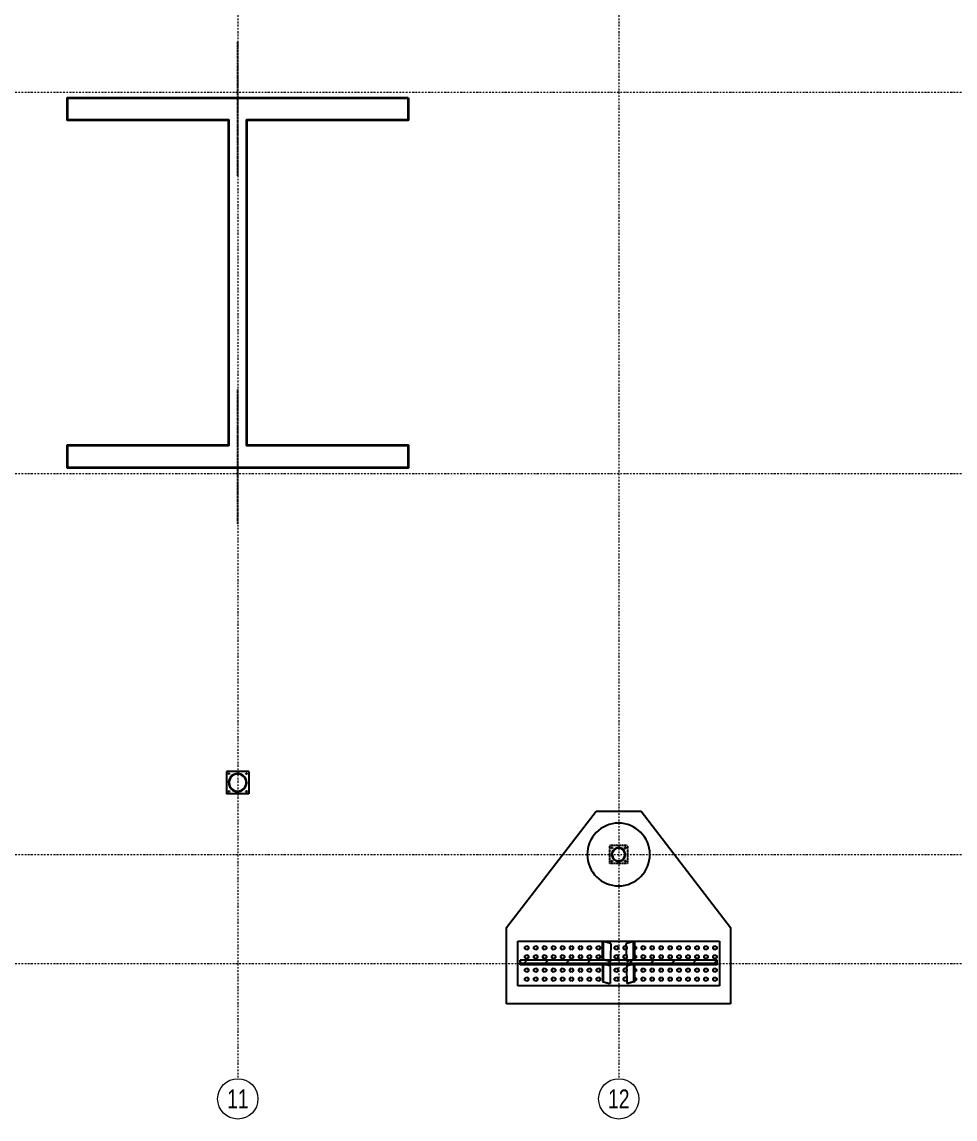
# Model space of a CAD drawing. Header units: millimetres. Extents: x 1541 to 289025, y -12015 to 47026.
# Drawn here: x 114171 to 115681, y -11969 to -10196 of the extents above; entities that cross this region are included whole.
import ezdxf
from ezdxf.enums import TextEntityAlignment as Align

# ---------------------------------------------------------------- set-up
doc = ezdxf.new("R2010")
doc.units = ezdxf.units.MM
doc.header["$LTSCALE"] = 0.1
for name, pattern in [('DASHDOTX2', [50.8, 25.4, -12.7, 0, -12.7]), ('DXK_LINE_DOT2', [3.9198, 1.9599, -1.9599]), ('DXK_LINE_DOT3', [5.9187, 2.979, -0.9799, 0.9799, -0.9799]), ('Grid Line', [3.33375, 1.905, -0.47625, 0.47625, -0.47625])]:
    doc.linetypes.add(name, pattern=pattern)
doc.layers.get('0').update_dxf_attribs({"color": 255})
for name, color, linetype, lineweight in [('E_EJES', 8, 'Continuous', 9), ('E_EJES-1', 8, 'Grid Line', 9), ('E_MUROS-1', 2, 'Continuous', 35)]:
    doc.layers.add(name, color=color, linetype=linetype, lineweight=lineweight)
doc.styles.add('Swis721 LtCn BT_1', font='swisscl.ttf', dxfattribs={"height": 0.42})

msp = doc.modelspace()

# ---------------------------------------------------------------- hatches: boundary and pattern name
at = {"linetype": 'Continuous'}
h = msp.add_hatch(color=96, dxfattribs=at)
h.paths.add_polyline_path([(114535.2, -11425.1), (114535, -11422.6), (114534.3, -11420.1), (114533.2, -11417.8), (114531.8, -11415.7), (114529.9, -11413.8), (114527.8, -11412.4), (114525.5, -11411.3), (114523, -11410.6), (114520.5, -11410.4), (114517.9, -11410.6), (114515.4, -11411.3), (114513.1, -11412.4), (114511, -11413.8), (114509.2, -11415.7), (114507.7, -11417.8), (114506.7, -11420.1), (114506, -11422.6), (114505.8, -11425.1), (114506, -11427.7), (114506.7, -11430.2), (114507.7, -11432.5), (114509.2, -11434.6), (114511, -11436.4), (114513.1, -11437.9), (114515.4, -11438.9), (114517.9, -11439.6), (114520.5, -11439.8), (114523, -11439.6), (114525.5, -11438.9), (114527.8, -11437.9), (114529.9, -11436.4), (114531.8, -11434.6), (114533.2, -11432.5), (114534.3, -11430.2), (114535, -11427.7)])
h.paths.add_polyline_path([(114533.5, -11429.9), (114532.5, -11432), (114531.1, -11434), (114529.4, -11435.7), (114527.4, -11437.1), (114525.2, -11438.1), (114522.9, -11438.8), (114520.5, -11439), (114518.1, -11438.8), (114515.7, -11438.1), (114513.6, -11437.1), (114511.6, -11435.7), (114509.9, -11434), (114508.5, -11432), (114507.5, -11429.9), (114506.8, -11427.5), (114506.6, -11425.1), (114506.8, -11422.7), (114507.5, -11420.4), (114508.5, -11418.2), (114509.9, -11416.2), (114511.6, -11414.5), (114513.6, -11413.1), (114515.7, -11412.1), (114518.1, -11411.5), (114520.5, -11411.3), (114522.9, -11411.5), (114525.2, -11412.1), (114527.4, -11413.1), (114529.4, -11414.5), (114531.1, -11416.2), (114532.5, -11418.2), (114533.5, -11420.4), (114534.1, -11422.7), (114534.3, -11425.1), (114534.1, -11427.5)])
h = msp.add_hatch(dxfattribs=at)
h.set_pattern_fill('', scale=7.611392, style=0, pattern_type=0)
h.set_pattern_definition([(45, (115147.48, -11539.187), (-17.088, 17.088), [])])
h.paths.add_polyline_path([(115147.7, -11541.3), (115147.5, -11539.2), (115146.9, -11537.1), (115145.8, -11535.2), (115144.5, -11533.5), (115142.8, -11532.2), (115140.9, -11531.1), (115138.8, -11530.5), (115136.6, -11530.3), (115134.5, -11530.5), (115132.4, -11531.1), (115130.5, -11532.2), (115128.8, -11533.5), (115127.4, -11535.2), (115126.4, -11537.1), (115125.8, -11539.2), (115125.6, -11541.3), (115125.8, -11543.5), (115126.4, -11545.6), (115127.4, -11547.5), (115128.8, -11549.2), (115130.5, -11550.5), (115132.4, -11551.6), (115134.5, -11552.2), (115136.6, -11552.4), (115138.8, -11552.2), (115140.9, -11551.6), (115142.8, -11550.5), (115144.5, -11549.2), (115145.8, -11547.5), (115146.9, -11545.6), (115147.5, -11543.5)])
h.paths.add_polyline_path([(115146.2, -11545.3), (115145.2, -11547.1), (115143.9, -11548.6), (115142.4, -11549.9), (115140.6, -11550.9), (115138.7, -11551.5), (115136.6, -11551.7), (115134.6, -11551.5), (115132.7, -11550.9), (115130.9, -11549.9), (115129.3, -11548.6), (115128, -11547.1), (115127.1, -11545.3), (115126.5, -11543.4), (115126.3, -11541.3), (115126.5, -11539.3), (115127.1, -11537.4), (115128, -11535.6), (115129.3, -11534), (115130.9, -11532.8), (115132.7, -11531.8), (115134.6, -11531.2), (115136.6, -11531), (115138.7, -11531.2), (115140.6, -11531.8), (115142.4, -11532.8), (115143.9, -11534), (115145.2, -11535.6), (115146.2, -11537.4), (115146.8, -11539.3), (115147, -11541.3), (115146.8, -11543.4)])
h = msp.add_hatch(dxfattribs=at)
h.set_pattern_fill('', scale=7.611392, style=0, pattern_type=0)
h.set_pattern_definition([(45, (115295.947, -11712.02), (-17.088, 17.088), [])])
h.paths.add_polyline_path([(115296.1, -11715.9), (115295.9, -11712), (114977.3, -11712), (114977.2, -11715.9), (114977.2, -11716.7), (115296.1, -11716.7)])

# ---------------------------------------------------------------- linework, layer by layer
at = {"color": 7, "linetype": 'DXK_LINE_DOT3'}
for p, q in [((114520.5, -10444.9), (114520.5, -10227.5)), ((114520.5, -11006.7), (114520.5, -10789.3))]:
    msp.add_line(p, q, dxfattribs=at)
at = {"color": 2, "linetype": 'Continuous'}
for p, q in [((114538.6, -11407), (114502.4, -11407)), ((114502.4, -11407), (114502.4, -11443.2)), ((114538.6, -11407), (114538.6, -11443.2)), ((114538.6, -11443.2), (114502.4, -11443.2)), ((114955.4, -11659.5), (115100.4, -11471.2)), ((115100.4, -11471.2), (115172.9, -11471.2)), ((115172.9, -11471.2), (115317.8, -11659.5)), ((114955.4, -11782.7), (114955.4, -11659.5)), ((115317.8, -11659.5), (115317.8, -11782.7)), ((114973.5, -11753.7), (114973.5, -11681.2)), ((114973.5, -11681.2), (115299.7, -11681.2)), ((115110.4, -11710.8), (115110.4, -11681.6)), ((115110.4, -11681.6), (115112.3, -11681.7)), ((115123.3, -11685), (115112.3, -11681.7)), ((115112.3, -11710.8), (115112.3, -11681.7)), ((115124.3, -11685.3), (115123.3, -11685)), ((115124.3, -11685.3), (115123.3, -11707.8)), ((115150, -11685), (115149, -11685.3)), ((115150, -11707.8), (115149, -11685.3)), ((115161, -11681.7), (115150, -11685)), ((115161, -11681.7), (115162.9, -11681.6)), ((115161, -11710.8), (115161, -11681.7)), ((115162.9, -11710.8), (115162.9, -11681.6)), ((115299.7, -11681.2), (115299.7, -11753.7)), ((114977.2, -11715.9), (114977.2, -11712)), ((114977.2, -11712), (114977.3, -11712)), ((114977.3, -11712), (114977.2, -11715.9)), ((114977.2, -11715.9), (114977.2, -11716.7)), ((114977.2, -11719.8), (114977.2, -11716.7)), ((114977.2, -11716.7), (115296.1, -11716.7)), ((115110.4, -11719.8), (114977.2, -11719.8)), ((115295.9, -11712), (114977.3, -11712)), ((115114.6, -11712), (115110.4, -11710.8)), ((115110.4, -11710.8), (115112.3, -11710.8)), ((115112.3, -11717.9), (115110.4, -11717.8)), ((115110.4, -11717.8), (115110.4, -11746.8)), ((115116.4, -11712), (115112.3, -11710.8)), ((115112.3, -11717.9), (115122.2, -11720.8)), ((115112.3, -11746.9), (115112.3, -11717.9)), ((115154.4, -11719.8), (115118.9, -11719.8)), ((115122.2, -11720.8), (115123.1, -11723.9)), ((115123.1, -11712), (115123, -11714)), ((115123.3, -11707.8), (115123.1, -11712)), ((115150.2, -11712), (115150, -11707.8)), ((115150.3, -11714), (115150.2, -11712)), ((115150.2, -11723.9), (115151.1, -11720.8)), ((115151.1, -11720.8), (115161, -11717.9)), ((115161, -11710.8), (115156.9, -11712)), ((115162.9, -11710.8), (115158.6, -11712)), ((115161, -11710.8), (115162.9, -11710.8)), ((115162.9, -11717.8), (115161, -11717.9)), ((115161, -11717.9), (115161, -11746.9)), ((115162.9, -11746.8), (115162.9, -11717.8)), ((115296.1, -11719.8), (115162.9, -11719.8)), ((115296.1, -11712), (115295.9, -11712)), ((115296.1, -11715.9), (115295.9, -11712)), ((115296.1, -11715.9), (115296.1, -11712)), ((115296.1, -11716.7), (115296.1, -11715.9)), ((115296.1, -11716.7), (115296.1, -11719.8)), ((115123.1, -11723.9), (115123, -11750)), ((115150.3, -11750), (115150.2, -11723.9)), ((115299.7, -11753.7), (114973.5, -11753.7)), ((115110.4, -11746.8), (115121.3, -11750)), ((115110.4, -11746.8), (115112.3, -11746.9)), ((115112.3, -11746.9), (115123, -11750)), ((115123, -11750), (115121.3, -11750)), ((115161, -11746.9), (115150.3, -11750)), ((115152, -11750), (115150.3, -11750)), ((115162.9, -11746.8), (115152, -11750)), ((115161, -11746.9), (115162.9, -11746.8)), ((115317.8, -11782.7), (114955.4, -11782.7))]:
    msp.add_line(p, q, dxfattribs=at)
at = {"color": 7, "linetype": 'Continuous'}
for p, q in [((114504.9, -11410.6), (114505.4, -11409.6)), ((114505.4, -11411.6), (114504.9, -11410.6)), ((114505.4, -11409.6), (114506.5, -11409.6)), ((114506.5, -11411.6), (114505.4, -11411.6)), ((114506.5, -11409.6), (114507.1, -11410.6)), ((114507.1, -11410.6), (114506.5, -11411.6)), ((114533.8, -11410.6), (114534.4, -11409.6)), ((114534.4, -11411.6), (114533.8, -11410.6)), ((114534.4, -11409.6), (114535.5, -11409.6)), ((114535.5, -11411.6), (114534.4, -11411.6)), ((114535.5, -11409.6), (114536.1, -11410.6)), ((114536.1, -11410.6), (114535.5, -11411.6)), ((114504.9, -11439.6), (114505.4, -11438.6)), ((114505.4, -11440.6), (114504.9, -11439.6)), ((114505.4, -11438.6), (114506.5, -11438.6)), ((114506.5, -11440.6), (114505.4, -11440.6)), ((114506.5, -11438.6), (114507.1, -11439.6)), ((114507.1, -11439.6), (114506.5, -11440.6)), ((114533.8, -11439.6), (114534.4, -11438.6)), ((114534.4, -11440.6), (114533.8, -11439.6)), ((114534.4, -11438.6), (114535.5, -11438.6)), ((114535.5, -11440.6), (114534.4, -11440.6)), ((114535.5, -11438.6), (114536.1, -11439.6)), ((114536.1, -11439.6), (114535.5, -11440.6)), ((115124.6, -11530.5), (115125.2, -11529.5)), ((115125.2, -11531.4), (115124.6, -11530.5)), ((115125.2, -11529.5), (115126.3, -11529.5)), ((115126.3, -11531.4), (115125.2, -11531.4)), ((115126.3, -11529.5), (115126.9, -11530.5)), ((115126.9, -11530.5), (115126.3, -11531.4)), ((115146.4, -11530.5), (115146.9, -11529.5)), ((115146.9, -11531.4), (115146.4, -11530.5)), ((115146.9, -11529.5), (115148.1, -11529.5)), ((115148.1, -11531.4), (115146.9, -11531.4)), ((115148.1, -11529.5), (115148.6, -11530.5)), ((115148.6, -11530.5), (115148.1, -11531.4)), ((115124.6, -11552.2), (115125.2, -11551.2)), ((115125.2, -11553.2), (115124.6, -11552.2)), ((115125.2, -11551.2), (115126.3, -11551.2)), ((115126.3, -11553.2), (115125.2, -11553.2)), ((115126.3, -11551.2), (115126.9, -11552.2)), ((115126.9, -11552.2), (115126.3, -11553.2)), ((115146.4, -11552.2), (115146.9, -11551.2)), ((115146.9, -11553.2), (115146.4, -11552.2)), ((115146.9, -11551.2), (115148.1, -11551.2)), ((115148.1, -11553.2), (115146.9, -11553.2)), ((115148.1, -11551.2), (115148.6, -11552.2)), ((115148.6, -11552.2), (115148.1, -11553.2)), ((114985.1, -11690.4), (114988, -11688.8)), ((114985.1, -11693.8), (114985.1, -11690.4)), ((114988, -11695.5), (114985.1, -11693.8)), ((114985.1, -11704.9), (114988, -11703.3)), ((114988, -11688.8), (114990.9, -11690.4)), ((114990.9, -11693.8), (114988, -11695.5)), ((114988, -11703.3), (114990.9, -11704.9)), ((114990.9, -11690.4), (114990.9, -11693.8)), ((114999.6, -11690.4), (115002.5, -11688.8)), ((114999.6, -11693.8), (114999.6, -11690.4)), ((115002.5, -11695.5), (114999.6, -11693.8)), ((114999.6, -11704.9), (115002.5, -11703.3)), ((115002.5, -11688.8), (115005.4, -11690.4)), ((115005.4, -11693.8), (115002.5, -11695.5)), ((115002.5, -11703.3), (115005.4, -11704.9)), ((115005.4, -11690.4), (115005.4, -11693.8)), ((115014.1, -11690.4), (115017, -11688.8)), ((115014.1, -11693.8), (115014.1, -11690.4)), ((115017, -11695.5), (115014.1, -11693.8)), ((115014.1, -11704.9), (115017, -11703.3)), ((115017, -11688.8), (115019.9, -11690.4)), ((115019.9, -11693.8), (115017, -11695.5)), ((115017, -11703.3), (115019.9, -11704.9)), ((115019.9, -11690.4), (115019.9, -11693.8)), ((115028.6, -11690.4), (115031.5, -11688.8)), ((115028.6, -11693.8), (115028.6, -11690.4)), ((115031.5, -11695.5), (115028.6, -11693.8)), ((115028.6, -11704.9), (115031.5, -11703.3)), ((115031.5, -11688.8), (115034.4, -11690.4)), ((115034.4, -11693.8), (115031.5, -11695.5)), ((115031.5, -11703.3), (115034.4, -11704.9)), ((115034.4, -11690.4), (115034.4, -11693.8)), ((115043.1, -11690.4), (115046, -11688.8)), ((115043.1, -11693.8), (115043.1, -11690.4)), ((115046, -11695.5), (115043.1, -11693.8)), ((115043.1, -11704.9), (115046, -11703.3)), ((115046, -11688.8), (115048.9, -11690.4)), ((115048.9, -11693.8), (115046, -11695.5)), ((115046, -11703.3), (115048.9, -11704.9)), ((115048.9, -11690.4), (115048.9, -11693.8)), ((115057.6, -11690.4), (115060.5, -11688.8)), ((115057.6, -11693.8), (115057.6, -11690.4)), ((115060.5, -11695.5), (115057.6, -11693.8)), ((115057.6, -11704.9), (115060.5, -11703.3)), ((115060.5, -11688.8), (115063.4, -11690.4)), ((115063.4, -11693.8), (115060.5, -11695.5)), ((115060.5, -11703.3), (115063.4, -11704.9)), ((115063.4, -11690.4), (115063.4, -11693.8)), ((115072.1, -11690.4), (115075, -11688.8)), ((115072.1, -11693.8), (115072.1, -11690.4)), ((115075, -11695.5), (115072.1, -11693.8)), ((115072.1, -11704.9), (115075, -11703.3)), ((115075, -11688.8), (115077.9, -11690.4)), ((115077.9, -11693.8), (115075, -11695.5)), ((115075, -11703.3), (115077.9, -11704.9)), ((115077.9, -11690.4), (115077.9, -11693.8)), ((115086.6, -11690.4), (115089.5, -11688.8)), ((115086.6, -11693.8), (115086.6, -11690.4)), ((115089.5, -11695.5), (115086.6, -11693.8)), ((115086.6, -11704.9), (115089.5, -11703.3)), ((115089.5, -11688.8), (115092.4, -11690.4)), ((115092.4, -11693.8), (115089.5, -11695.5)), ((115089.5, -11703.3), (115092.4, -11704.9)), ((115092.4, -11690.4), (115092.4, -11693.8)), ((115101.1, -11690.4), (115104, -11688.8)), ((115101.1, -11693.8), (115101.1, -11690.4)), ((115104, -11695.5), (115101.1, -11693.8)), ((115101.1, -11704.9), (115104, -11703.3)), ((115104, -11688.8), (115106.9, -11690.4)), ((115106.9, -11693.8), (115104, -11695.5)), ((115104, -11703.3), (115106.9, -11704.9)), ((115106.9, -11690.4), (115106.9, -11693.8)), ((115130.1, -11690.4), (115133, -11688.8)), ((115130.1, -11693.8), (115130.1, -11690.4)), ((115133, -11695.5), (115130.1, -11693.8)), ((115130.1, -11704.9), (115133, -11703.3)), ((115133, -11688.8), (115135.9, -11690.4)), ((115135.9, -11693.8), (115133, -11695.5)), ((115133, -11703.3), (115135.9, -11704.9)), ((115135.9, -11690.4), (115135.9, -11693.8)), ((115144.6, -11690.4), (115147.5, -11688.8)), ((115144.6, -11693.8), (115144.6, -11690.4)), ((115147.5, -11695.5), (115144.6, -11693.8)), ((115144.6, -11704.9), (115147.5, -11703.3)), ((115150.4, -11690.4), (115147.5, -11688.8)), ((115150.4, -11693.8), (115147.5, -11695.5)), ((115150.4, -11704.9), (115147.5, -11703.3)), ((115150.4, -11693.8), (115150.4, -11690.4)), ((115162.9, -11689.3), (115164.9, -11690.4)), ((115164.9, -11693.8), (115162.9, -11695)), ((115162.9, -11703.8), (115164.9, -11704.9)), ((115164.9, -11690.4), (115164.9, -11693.8)), ((115173.6, -11690.4), (115176.5, -11688.8)), ((115173.6, -11693.8), (115173.6, -11690.4)), ((115176.5, -11695.5), (115173.6, -11693.8)), ((115173.6, -11704.9), (115176.5, -11703.3)), ((115176.5, -11688.8), (115179.4, -11690.4)), ((115179.4, -11693.8), (115176.5, -11695.5)), ((115176.5, -11703.3), (115179.4, -11704.9)), ((115179.4, -11690.4), (115179.4, -11693.8)), ((115188.1, -11690.4), (115191, -11688.8)), ((115188.1, -11693.8), (115188.1, -11690.4)), ((115191, -11695.5), (115188.1, -11693.8)), ((115188.1, -11704.9), (115191, -11703.3)), ((115191, -11688.8), (115193.9, -11690.4)), ((115193.9, -11693.8), (115191, -11695.5)), ((115191, -11703.3), (115193.9, -11704.9)), ((115193.9, -11690.4), (115193.9, -11693.8)), ((115202.6, -11690.4), (115205.5, -11688.8)), ((115202.6, -11693.8), (115202.6, -11690.4)), ((115205.5, -11695.5), (115202.6, -11693.8)), ((115202.6, -11704.9), (115205.5, -11703.3)), ((115205.5, -11688.8), (115208.4, -11690.4)), ((115208.4, -11693.8), (115205.5, -11695.5)), ((115205.5, -11703.3), (115208.4, -11704.9)), ((115208.4, -11690.4), (115208.4, -11693.8)), ((115217.1, -11690.4), (115220, -11688.8)), ((115217.1, -11693.8), (115217.1, -11690.4)), ((115220, -11695.5), (115217.1, -11693.8)), ((115217.1, -11704.9), (115220, -11703.3)), ((115220, -11688.8), (115222.9, -11690.4)), ((115222.9, -11693.8), (115220, -11695.5)), ((115220, -11703.3), (115222.9, -11704.9)), ((115222.9, -11690.4), (115222.9, -11693.8)), ((115231.6, -11690.4), (115234.5, -11688.8)), ((115231.6, -11693.8), (115231.6, -11690.4)), ((115234.5, -11695.5), (115231.6, -11693.8)), ((115231.6, -11704.9), (115234.5, -11703.3)), ((115234.5, -11688.8), (115237.4, -11690.4)), ((115237.4, -11693.8), (115234.5, -11695.5)), ((115234.5, -11703.3), (115237.4, -11704.9)), ((115237.4, -11690.4), (115237.4, -11693.8)), ((115246.1, -11690.4), (115249, -11688.8)), ((115246.1, -11693.8), (115246.1, -11690.4)), ((115249, -11695.5), (115246.1, -11693.8)), ((115246.1, -11704.9), (115249, -11703.3)), ((115249, -11688.8), (115251.9, -11690.4)), ((115251.9, -11693.8), (115249, -11695.5)), ((115249, -11703.3), (115251.9, -11704.9)), ((115251.9, -11690.4), (115251.9, -11693.8)), ((115260.6, -11690.4), (115263.5, -11688.8)), ((115260.6, -11693.8), (115260.6, -11690.4)), ((115263.5, -11695.5), (115260.6, -11693.8)), ((115260.6, -11704.9), (115263.5, -11703.3)), ((115263.5, -11688.8), (115266.4, -11690.4)), ((115266.4, -11693.8), (115263.5, -11695.5)), ((115263.5, -11703.3), (115266.4, -11704.9)), ((115266.4, -11690.4), (115266.4, -11693.8)), ((115275.1, -11690.4), (115278, -11688.8)), ((115275.1, -11693.8), (115275.1, -11690.4)), ((115278, -11695.5), (115275.1, -11693.8)), ((115275.1, -11704.9), (115278, -11703.3)), ((115278, -11688.8), (115280.9, -11690.4)), ((115280.9, -11693.8), (115278, -11695.5)), ((115278, -11703.3), (115280.9, -11704.9)), ((115280.9, -11690.4), (115280.9, -11693.8)), ((115289.6, -11690.4), (115292.5, -11688.8)), ((115289.6, -11693.8), (115289.6, -11690.4)), ((115292.5, -11695.5), (115289.6, -11693.8)), ((115289.6, -11704.9), (115292.5, -11703.3)), ((115292.5, -11688.8), (115295.4, -11690.4)), ((115295.4, -11693.8), (115292.5, -11695.5)), ((115292.5, -11703.3), (115295.4, -11704.9)), ((115295.4, -11690.4), (115295.4, -11693.8)), ((114985.1, -11708.3), (114985.1, -11704.9)), ((114988, -11710), (114985.1, -11708.3)), ((114990.9, -11708.3), (114988, -11710)), ((114990.9, -11704.9), (114990.9, -11708.3)), ((114999.6, -11708.3), (114999.6, -11704.9)), ((115002.5, -11710), (114999.6, -11708.3)), ((115005.4, -11708.3), (115002.5, -11710)), ((115005.4, -11704.9), (115005.4, -11708.3)), ((115014.1, -11708.3), (115014.1, -11704.9)), ((115017, -11710), (115014.1, -11708.3)), ((115019.9, -11708.3), (115017, -11710)), ((115019.9, -11704.9), (115019.9, -11708.3)), ((115028.6, -11708.3), (115028.6, -11704.9)), ((115031.5, -11710), (115028.6, -11708.3)), ((115034.4, -11708.3), (115031.5, -11710)), ((115034.4, -11704.9), (115034.4, -11708.3)), ((115043.1, -11708.3), (115043.1, -11704.9)), ((115046, -11710), (115043.1, -11708.3)), ((115048.9, -11708.3), (115046, -11710)), ((115048.9, -11704.9), (115048.9, -11708.3)), ((115057.6, -11708.3), (115057.6, -11704.9)), ((115060.5, -11710), (115057.6, -11708.3)), ((115063.4, -11708.3), (115060.5, -11710)), ((115063.4, -11704.9), (115063.4, -11708.3)), ((115072.1, -11708.3), (115072.1, -11704.9)), ((115075, -11710), (115072.1, -11708.3)), ((115077.9, -11708.3), (115075, -11710)), ((115077.9, -11704.9), (115077.9, -11708.3)), ((115086.6, -11708.3), (115086.6, -11704.9)), ((115089.5, -11710), (115086.6, -11708.3)), ((115092.4, -11708.3), (115089.5, -11710)), ((115092.4, -11704.9), (115092.4, -11708.3)), ((115101.1, -11708.3), (115101.1, -11704.9)), ((115104, -11710), (115101.1, -11708.3)), ((115106.9, -11708.3), (115104, -11710)), ((115106.9, -11704.9), (115106.9, -11708.3)), ((115130.1, -11708.3), (115130.1, -11704.9)), ((115133, -11710), (115130.1, -11708.3)), ((115135.9, -11708.3), (115133, -11710)), ((115135.9, -11704.9), (115135.9, -11708.3)), ((115144.6, -11708.3), (115144.6, -11704.9)), ((115147.5, -11710), (115144.6, -11708.3)), ((115150.4, -11708.3), (115147.5, -11710)), ((115150.4, -11708.3), (115150.4, -11704.9)), ((115164.9, -11708.3), (115162.9, -11709.5)), ((115164.9, -11704.9), (115164.9, -11708.3)), ((115173.6, -11708.3), (115173.6, -11704.9)), ((115176.5, -11710), (115173.6, -11708.3)), ((115179.4, -11708.3), (115176.5, -11710)), ((115179.4, -11704.9), (115179.4, -11708.3)), ((115188.1, -11708.3), (115188.1, -11704.9)), ((115191, -11710), (115188.1, -11708.3)), ((115193.9, -11708.3), (115191, -11710)), ((115193.9, -11704.9), (115193.9, -11708.3)), ((115202.6, -11708.3), (115202.6, -11704.9)), ((115205.5, -11710), (115202.6, -11708.3)), ((115208.4, -11708.3), (115205.5, -11710)), ((115208.4, -11704.9), (115208.4, -11708.3)), ((115217.1, -11708.3), (115217.1, -11704.9)), ((115220, -11710), (115217.1, -11708.3)), ((115222.9, -11708.3), (115220, -11710)), ((115222.9, -11704.9), (115222.9, -11708.3)), ((115231.6, -11708.3), (115231.6, -11704.9)), ((115234.5, -11710), (115231.6, -11708.3)), ((115237.4, -11708.3), (115234.5, -11710)), ((115237.4, -11704.9), (115237.4, -11708.3)), ((115246.1, -11708.3), (115246.1, -11704.9)), ((115249, -11710), (115246.1, -11708.3)), ((115251.9, -11708.3), (115249, -11710)), ((115251.9, -11704.9), (115251.9, -11708.3)), ((115260.6, -11708.3), (115260.6, -11704.9)), ((115263.5, -11710), (115260.6, -11708.3)), ((115266.4, -11708.3), (115263.5, -11710)), ((115266.4, -11704.9), (115266.4, -11708.3)), ((115275.1, -11708.3), (115275.1, -11704.9)), ((115278, -11710), (115275.1, -11708.3)), ((115280.9, -11708.3), (115278, -11710)), ((115280.9, -11704.9), (115280.9, -11708.3)), ((115289.6, -11708.3), (115289.6, -11704.9)), ((115292.5, -11710), (115289.6, -11708.3)), ((115295.4, -11708.3), (115292.5, -11710)), ((115295.4, -11704.9), (115295.4, -11708.3)), ((114985.1, -11726.7), (114988, -11725)), ((114985.1, -11730), (114985.1, -11726.7)), ((114988, -11731.7), (114985.1, -11730)), ((114985.1, -11741.2), (114988, -11739.5)), ((114988, -11725), (114990.9, -11726.7)), ((114990.9, -11730), (114988, -11731.7)), ((114988, -11739.5), (114990.9, -11741.2)), ((114990.9, -11726.7), (114990.9, -11730)), ((114999.6, -11726.7), (115002.5, -11725)), ((114999.6, -11730), (114999.6, -11726.7)), ((115002.5, -11731.7), (114999.6, -11730)), ((114999.6, -11741.2), (115002.5, -11739.5)), ((115002.5, -11725), (115005.4, -11726.7)), ((115005.4, -11730), (115002.5, -11731.7)), ((115002.5, -11739.5), (115005.4, -11741.2)), ((115005.4, -11726.7), (115005.4, -11730)), ((115014.1, -11726.7), (115017, -11725)), ((115014.1, -11730), (115014.1, -11726.7)), ((115017, -11731.7), (115014.1, -11730)), ((115014.1, -11741.2), (115017, -11739.5)), ((115017, -11725), (115019.9, -11726.7)), ((115019.9, -11730), (115017, -11731.7)), ((115017, -11739.5), (115019.9, -11741.2)), ((115019.9, -11726.7), (115019.9, -11730)), ((115028.6, -11726.7), (115031.5, -11725)), ((115028.6, -11730), (115028.6, -11726.7)), ((115031.5, -11731.7), (115028.6, -11730)), ((115028.6, -11741.2), (115031.5, -11739.5)), ((115031.5, -11725), (115034.4, -11726.7)), ((115034.4, -11730), (115031.5, -11731.7)), ((115031.5, -11739.5), (115034.4, -11741.2)), ((115034.4, -11726.7), (115034.4, -11730)), ((115043.1, -11726.7), (115046, -11725)), ((115043.1, -11730), (115043.1, -11726.7)), ((115046, -11731.7), (115043.1, -11730)), ((115043.1, -11741.2), (115046, -11739.5)), ((115046, -11725), (115048.9, -11726.7)), ((115048.9, -11730), (115046, -11731.7)), ((115046, -11739.5), (115048.9, -11741.2)), ((115048.9, -11726.7), (115048.9, -11730)), ((115057.6, -11726.7), (115060.5, -11725)), ((115057.6, -11730), (115057.6, -11726.7)), ((115060.5, -11731.7), (115057.6, -11730)), ((115057.6, -11741.2), (115060.5, -11739.5)), ((115060.5, -11725), (115063.4, -11726.7)), ((115063.4, -11730), (115060.5, -11731.7)), ((115060.5, -11739.5), (115063.4, -11741.2)), ((115063.4, -11726.7), (115063.4, -11730)), ((115072.1, -11726.7), (115075, -11725)), ((115072.1, -11730), (115072.1, -11726.7)), ((115075, -11731.7), (115072.1, -11730)), ((115072.1, -11741.2), (115075, -11739.5)), ((115075, -11725), (115077.9, -11726.7)), ((115077.9, -11730), (115075, -11731.7)), ((115075, -11739.5), (115077.9, -11741.2)), ((115077.9, -11726.7), (115077.9, -11730)), ((115086.6, -11726.7), (115089.5, -11725)), ((115086.6, -11730), (115086.6, -11726.7)), ((115089.5, -11731.7), (115086.6, -11730)), ((115086.6, -11741.2), (115089.5, -11739.5)), ((115089.5, -11725), (115092.4, -11726.7)), ((115092.4, -11730), (115089.5, -11731.7)), ((115089.5, -11739.5), (115092.4, -11741.2)), ((115092.4, -11726.7), (115092.4, -11730)), ((115101.1, -11726.7), (115104, -11725)), ((115101.1, -11730), (115101.1, -11726.7)), ((115104, -11731.7), (115101.1, -11730)), ((115101.1, -11741.2), (115104, -11739.5)), ((115104, -11725), (115106.9, -11726.7)), ((115106.9, -11730), (115104, -11731.7)), ((115104, -11739.5), (115106.9, -11741.2)), ((115106.9, -11726.7), (115106.9, -11730)), ((115130.1, -11726.7), (115133, -11725)), ((115130.1, -11730), (115130.1, -11726.7)), ((115133, -11731.7), (115130.1, -11730)), ((115130.1, -11741.2), (115133, -11739.5)), ((115133, -11725), (115135.9, -11726.7)), ((115135.9, -11730), (115133, -11731.7)), ((115133, -11739.5), (115135.9, -11741.2)), ((115135.9, -11726.7), (115135.9, -11730)), ((115144.6, -11726.7), (115147.5, -11725)), ((115144.6, -11730), (115144.6, -11726.7)), ((115147.5, -11731.7), (115144.6, -11730)), ((115144.6, -11741.2), (115147.5, -11739.5)), ((115150.4, -11726.7), (115147.5, -11725)), ((115150.4, -11730), (115147.5, -11731.7)), ((115150.4, -11741.2), (115147.5, -11739.5)), ((115150.4, -11730), (115150.4, -11726.7)), ((115162.9, -11725.5), (115164.9, -11726.7)), ((115164.9, -11730), (115162.9, -11731.2)), ((115164.9, -11726.7), (115164.9, -11730)), ((115173.6, -11726.7), (115176.5, -11725)), ((115173.6, -11730), (115173.6, -11726.7)), ((115176.5, -11731.7), (115173.6, -11730)), ((115173.6, -11741.2), (115176.5, -11739.5)), ((115176.5, -11725), (115179.4, -11726.7)), ((115179.4, -11730), (115176.5, -11731.7)), ((115176.5, -11739.5), (115179.4, -11741.2)), ((115179.4, -11726.7), (115179.4, -11730)), ((115188.1, -11726.7), (115191, -11725)), ((115188.1, -11730), (115188.1, -11726.7)), ((115191, -11731.7), (115188.1, -11730)), ((115188.1, -11741.2), (115191, -11739.5)), ((115191, -11725), (115193.9, -11726.7)), ((115193.9, -11730), (115191, -11731.7)), ((115191, -11739.5), (115193.9, -11741.2)), ((115193.9, -11726.7), (115193.9, -11730)), ((115202.6, -11726.7), (115205.5, -11725)), ((115202.6, -11730), (115202.6, -11726.7)), ((115205.5, -11731.7), (115202.6, -11730)), ((115202.6, -11741.2), (115205.5, -11739.5)), ((115205.5, -11725), (115208.4, -11726.7)), ((115208.4, -11730), (115205.5, -11731.7)), ((115205.5, -11739.5), (115208.4, -11741.2)), ((115208.4, -11726.7), (115208.4, -11730)), ((115217.1, -11726.7), (115220, -11725)), ((115217.1, -11730), (115217.1, -11726.7)), ((115220, -11731.7), (115217.1, -11730)), ((115217.1, -11741.2), (115220, -11739.5)), ((115220, -11725), (115222.9, -11726.7)), ((115222.9, -11730), (115220, -11731.7)), ((115220, -11739.5), (115222.9, -11741.2)), ((115222.9, -11726.7), (115222.9, -11730)), ((115231.6, -11726.7), (115234.5, -11725)), ((115231.6, -11730), (115231.6, -11726.7)), ((115234.5, -11731.7), (115231.6, -11730)), ((115231.6, -11741.2), (115234.5, -11739.5)), ((115234.5, -11725), (115237.4, -11726.7)), ((115237.4, -11730), (115234.5, -11731.7)), ((115234.5, -11739.5), (115237.4, -11741.2)), ((115237.4, -11726.7), (115237.4, -11730)), ((115246.1, -11726.7), (115249, -11725)), ((115246.1, -11730), (115246.1, -11726.7)), ((115249, -11731.7), (115246.1, -11730)), ((115246.1, -11741.2), (115249, -11739.5)), ((115249, -11725), (115251.9, -11726.7)), ((115251.9, -11730), (115249, -11731.7)), ((115249, -11739.5), (115251.9, -11741.2)), ((115251.9, -11726.7), (115251.9, -11730)), ((115260.6, -11726.7), (115263.5, -11725)), ((115260.6, -11730), (115260.6, -11726.7)), ((115263.5, -11731.7), (115260.6, -11730)), ((115260.6, -11741.2), (115263.5, -11739.5)), ((115263.5, -11725), (115266.4, -11726.7)), ((115266.4, -11730), (115263.5, -11731.7)), ((115263.5, -11739.5), (115266.4, -11741.2)), ((115266.4, -11726.7), (115266.4, -11730)), ((115275.1, -11726.7), (115278, -11725)), ((115275.1, -11730), (115275.1, -11726.7)), ((115278, -11731.7), (115275.1, -11730)), ((115275.1, -11741.2), (115278, -11739.5)), ((115278, -11725), (115280.9, -11726.7)), ((115280.9, -11730), (115278, -11731.7)), ((115278, -11739.5), (115280.9, -11741.2)), ((115280.9, -11726.7), (115280.9, -11730)), ((115289.6, -11726.7), (115292.5, -11725)), ((115289.6, -11730), (115289.6, -11726.7)), ((115292.5, -11731.7), (115289.6, -11730)), ((115289.6, -11741.2), (115292.5, -11739.5)), ((115292.5, -11725), (115295.4, -11726.7)), ((115295.4, -11730), (115292.5, -11731.7)), ((115292.5, -11739.5), (115295.4, -11741.2)), ((115295.4, -11726.7), (115295.4, -11730)), ((114985.1, -11744.5), (114985.1, -11741.2)), ((114988, -11746.2), (114985.1, -11744.5)), ((114990.9, -11744.5), (114988, -11746.2)), ((114990.9, -11741.2), (114990.9, -11744.5)), ((114999.6, -11744.5), (114999.6, -11741.2)), ((115002.5, -11746.2), (114999.6, -11744.5)), ((115005.4, -11744.5), (115002.5, -11746.2)), ((115005.4, -11741.2), (115005.4, -11744.5)), ((115014.1, -11744.5), (115014.1, -11741.2)), ((115017, -11746.2), (115014.1, -11744.5)), ((115019.9, -11744.5), (115017, -11746.2)), ((115019.9, -11741.2), (115019.9, -11744.5)), ((115028.6, -11744.5), (115028.6, -11741.2)), ((115031.5, -11746.2), (115028.6, -11744.5)), ((115034.4, -11744.5), (115031.5, -11746.2)), ((115034.4, -11741.2), (115034.4, -11744.5)), ((115043.1, -11744.5), (115043.1, -11741.2)), ((115046, -11746.2), (115043.1, -11744.5)), ((115048.9, -11744.5), (115046, -11746.2)), ((115048.9, -11741.2), (115048.9, -11744.5)), ((115057.6, -11744.5), (115057.6, -11741.2)), ((115060.5, -11746.2), (115057.6, -11744.5)), ((115063.4, -11744.5), (115060.5, -11746.2)), ((115063.4, -11741.2), (115063.4, -11744.5)), ((115072.1, -11744.5), (115072.1, -11741.2)), ((115075, -11746.2), (115072.1, -11744.5)), ((115077.9, -11744.5), (115075, -11746.2)), ((115077.9, -11741.2), (115077.9, -11744.5)), ((115086.6, -11744.5), (115086.6, -11741.2)), ((115089.5, -11746.2), (115086.6, -11744.5)), ((115092.4, -11744.5), (115089.5, -11746.2)), ((115092.4, -11741.2), (115092.4, -11744.5)), ((115101.1, -11744.5), (115101.1, -11741.2)), ((115104, -11746.2), (115101.1, -11744.5)), ((115106.9, -11744.5), (115104, -11746.2)), ((115106.9, -11741.2), (115106.9, -11744.5)), ((115130.1, -11744.5), (115130.1, -11741.2)), ((115133, -11746.2), (115130.1, -11744.5)), ((115135.9, -11744.5), (115133, -11746.2)), ((115135.9, -11741.2), (115135.9, -11744.5)), ((115144.6, -11744.5), (115144.6, -11741.2)), ((115147.5, -11746.2), (115144.6, -11744.5)), ((115150.4, -11744.5), (115147.5, -11746.2)), ((115150.4, -11744.5), (115150.4, -11741.2)), ((115162.9, -11740), (115164.9, -11741.2)), ((115164.9, -11744.5), (115162.9, -11745.7)), ((115164.9, -11741.2), (115164.9, -11744.5)), ((115173.6, -11744.5), (115173.6, -11741.2)), ((115176.5, -11746.2), (115173.6, -11744.5)), ((115179.4, -11744.5), (115176.5, -11746.2)), ((115179.4, -11741.2), (115179.4, -11744.5)), ((115188.1, -11744.5), (115188.1, -11741.2)), ((115191, -11746.2), (115188.1, -11744.5)), ((115193.9, -11744.5), (115191, -11746.2)), ((115193.9, -11741.2), (115193.9, -11744.5)), ((115202.6, -11744.5), (115202.6, -11741.2)), ((115205.5, -11746.2), (115202.6, -11744.5)), ((115208.4, -11744.5), (115205.5, -11746.2)), ((115208.4, -11741.2), (115208.4, -11744.5)), ((115217.1, -11744.5), (115217.1, -11741.2)), ((115220, -11746.2), (115217.1, -11744.5)), ((115222.9, -11744.5), (115220, -11746.2)), ((115222.9, -11741.2), (115222.9, -11744.5)), ((115231.6, -11744.5), (115231.6, -11741.2)), ((115234.5, -11746.2), (115231.6, -11744.5)), ((115237.4, -11744.5), (115234.5, -11746.2)), ((115237.4, -11741.2), (115237.4, -11744.5)), ((115246.1, -11744.5), (115246.1, -11741.2)), ((115249, -11746.2), (115246.1, -11744.5)), ((115251.9, -11744.5), (115249, -11746.2)), ((115251.9, -11741.2), (115251.9, -11744.5)), ((115260.6, -11744.5), (115260.6, -11741.2)), ((115263.5, -11746.2), (115260.6, -11744.5)), ((115266.4, -11744.5), (115263.5, -11746.2)), ((115266.4, -11741.2), (115266.4, -11744.5)), ((115275.1, -11744.5), (115275.1, -11741.2)), ((115278, -11746.2), (115275.1, -11744.5)), ((115280.9, -11744.5), (115278, -11746.2)), ((115280.9, -11741.2), (115280.9, -11744.5)), ((115289.6, -11744.5), (115289.6, -11741.2)), ((115292.5, -11746.2), (115289.6, -11744.5)), ((115295.4, -11744.5), (115292.5, -11746.2)), ((115295.4, -11741.2), (115295.4, -11744.5))]:
    msp.add_line(p, q, dxfattribs=at)
at = {"color": 7, "linetype": 'DXK_LINE_DOT2'}
for p, q in [((115151.1, -11526.8), (115122.1, -11526.8)), ((115122.1, -11526.8), (115122.1, -11555.8)), ((115151.1, -11526.8), (115151.1, -11555.8)), ((115151.1, -11555.8), (115122.1, -11555.8)), ((115118.9, -11719.8), (115110.4, -11719.8)), ((115121.3, -11714), (115114.6, -11712)), ((115123, -11714), (115116.4, -11712)), ((115123, -11714), (115121.3, -11714)), ((115156.9, -11712), (115150.3, -11714)), ((115150.3, -11714), (115152, -11714)), ((115158.6, -11712), (115152, -11714)), ((115162.9, -11719.8), (115154.4, -11719.8))]:
    msp.add_line(p, q, dxfattribs=at)
at = {"color": 2, "linetype": 'Continuous'}
for centre, radius, start, end in [((114520.5, -11425.1), 14.7, 10, 190), ((114520.5, -11425.1), 13.8, 350, 170), ((114520.5, -11425.1), 14.7, 190, 10), ((114520.5, -11425.1), 13.8, 170, 350), ((115136.6, -11541.3), 50.7, 6, 186), ((115136.6, -11541.3), 50.7, 186, 6), ((115136.6, -11541.3), 11.1, 11.25, 191.25), ((115136.6, -11541.3), 11.1, 191.25, 11.25), ((115136.6, -11541.3), 10.3, 168.75, 348.75), ((115136.6, -11541.3), 10.3, 348.75, 168.75)]:
    msp.add_arc(centre, radius, start, end, dxfattribs=at)
at = {"layer": 'E_EJES'}
for centre in [(114520.7, -11936.3), (115136.9, -11936.3)]:
    msp.add_circle(centre, 32.6, dxfattribs=at)
at = {"layer": 'E_EJES-1', "linetype": 'DASHDOTX2'}
for p, q in [((114520.7, -9278.2), (114520.7, -11903.7)), ((115136.9, -9278.2), (115136.9, -11903.7)), ((110835, -10309), (118057.8, -10309)), ((110835, -10925.2), (118057.8, -10925.2)), ((110835, -11541.3), (118057.8, -11541.3)), ((110835, -11717.5), (118057.8, -11717.5))]:
    msp.add_line(p, q, dxfattribs=at)
at = {"layer": 'E_MUROS-1'}
msp.add_lwpolyline([(114796, -10318.1), (114796, -10354.3), (114535, -10354.3), (114535, -10879.9), (114796, -10879.9), (114796, -10916.1), (114245, -10916.1), (114245, -10879.9), (114506, -10879.9), (114506, -10354.3), (114245, -10354.3), (114245, -10318.1)], close=True, dxfattribs=at)

# ---------------------------------------------------------------- texts
at = {"layer": 'E_EJES', "style": 'Swis721 LtCn BT_1'}
for s, p in [('11', (114520.7, -11936.3)), ('12', (115136.9, -11936.3))]:
    msp.add_text(s, height=30.45, dxfattribs=at).set_placement(p, align=Align.MIDDLE_CENTER)

doc.saveas('drawing.dxf')
